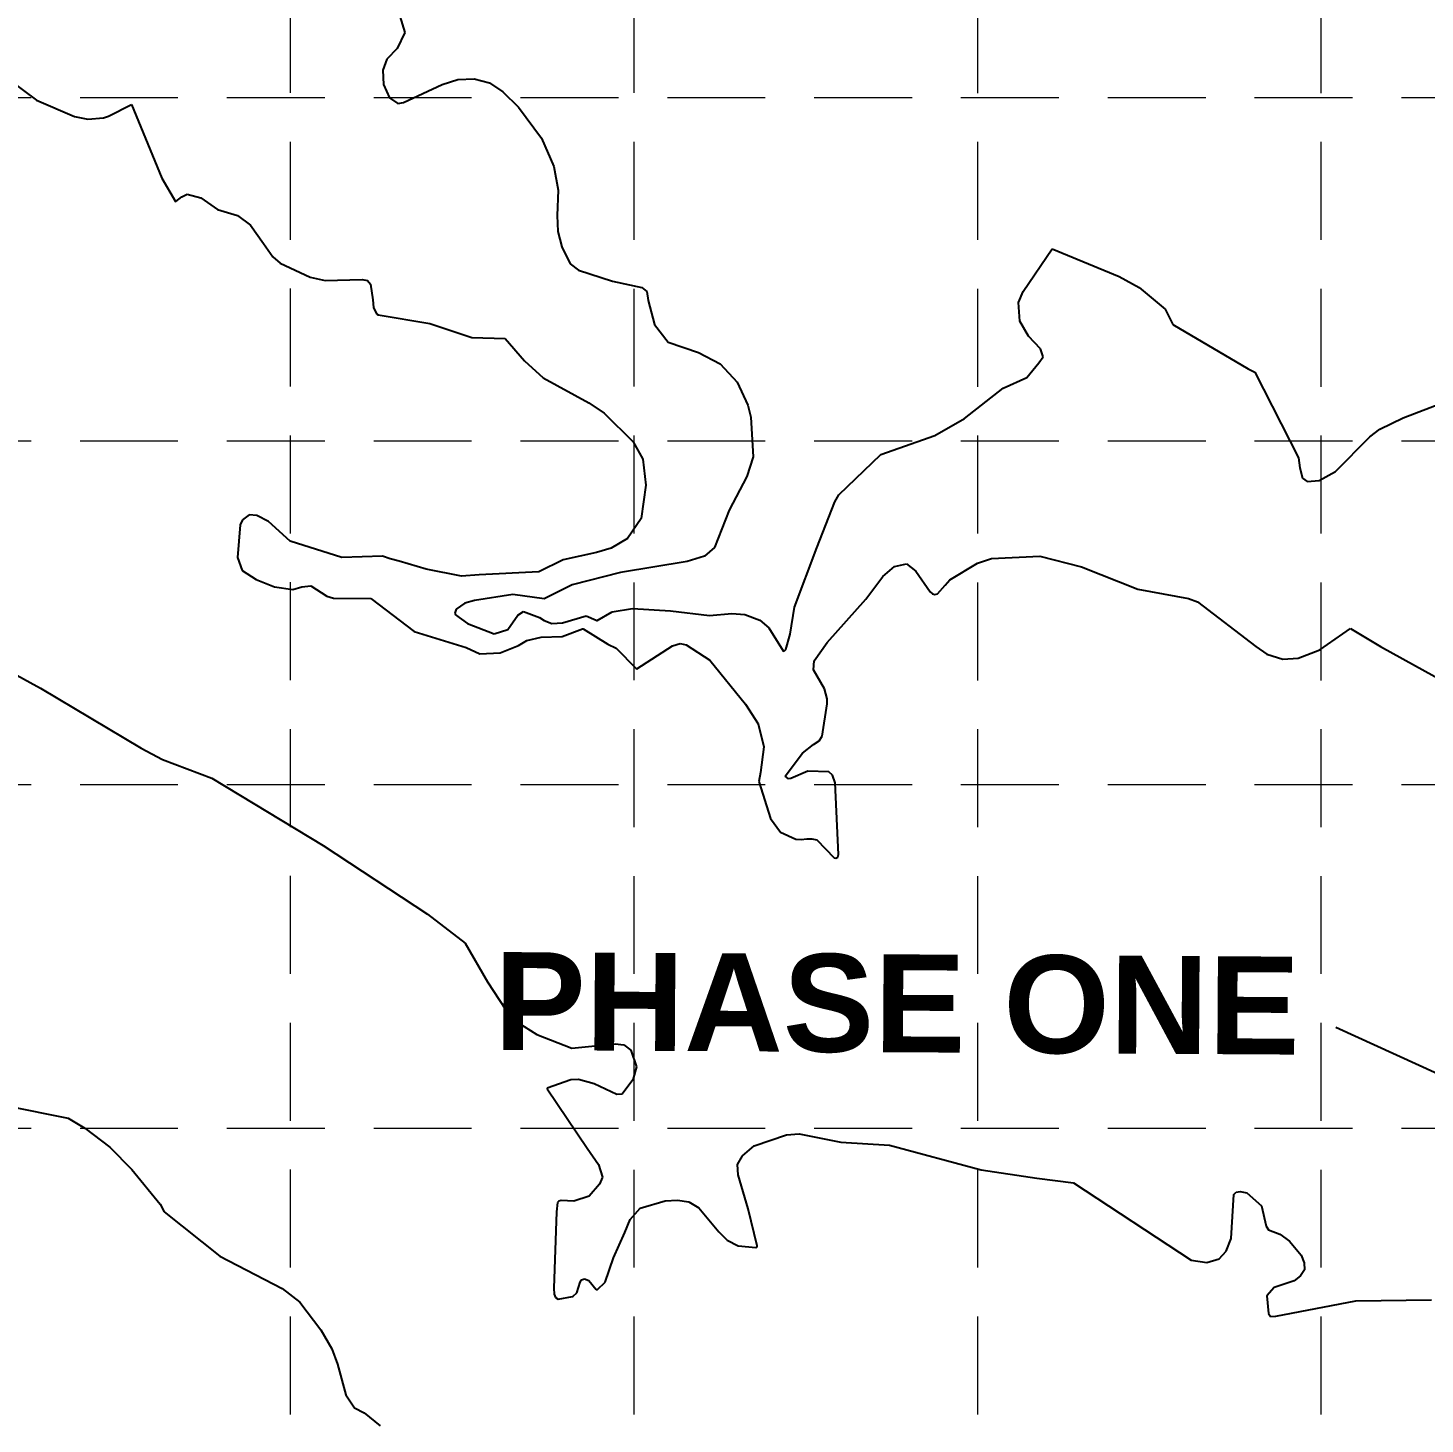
# Model space of a CAD drawing. Header units: inches. Extents: x 2520351 to 2523325, y 7106287 to 7111535.
# Drawn here: x 2521475.1 to 2521689.2, y 7108824.1 to 7109038 of the extents above; entities that cross this region are included whole.
import ezdxf

# ---------------------------------------------------------------- set-up
doc = ezdxf.new("R2010")
doc.units = ezdxf.units.IN
doc.header["$MEASUREMENT"] = 0
for name, pattern in [('DASHED', [0.75, 0.5, -0.25]), ('HIDDEN', [0.375, 0.25, -0.125]), ('XSITE-SC$0$DASHED1', [0.5, 0.375, -0.125])]:
    doc.linetypes.add(name, pattern=pattern)
for name, color, linetype in [('1 SODDED LOT', 2, 'Continuous'), ('CONTOURS', 35, 'Continuous'), ('GRID', 254, 'DASHED'), ('LEGEND', 7, 'Continuous'), ('XPAV-sc1$0$p-foc', 11, 'Continuous'), ('XSITE-SC$0$PHASELINE', 6, 'XSITE-SC$0$DASHED1')]:
    doc.layers.add(name, color=color, linetype=linetype)
doc.styles.get("Standard").update_dxf_attribs({"font": 'ARIALBD.TTF'})

msp = doc.modelspace()

# ---------------------------------------------------------------- hatches: boundary and pattern name
at = {"layer": '1 SODDED LOT'}
h = msp.add_hatch(dxfattribs=at)
h.set_pattern_fill('ANSI31', color=256, scale=60, style=0)
edge = h.paths.add_edge_path()
edge.add_line((2521746.39, 7107646.36), (2521744.86, 7107758.31))
edge.add_line((2521744.86, 7107758.31), (2521747.04, 7107758.37))
edge.add_line((2521747.04, 7107758.37), (2521750.99, 7107762.44))
edge.add_line((2521750.99, 7107762.44), (2521785.43, 7107762.91))
edge.add_arc((2521785.67, 7107745.01), 17.9, 0.1621, 90.7879, ccw=False)
edge.add_line((2521803.57, 7107745.06), (2521804.89, 7107727.46))
edge.add_line((2521804.89, 7107727.46), (2521805.02, 7107717.88))
edge.add_line((2521805.02, 7107717.88), (2521805.23, 7107706.44))
edge.add_line((2521805.23, 7107706.44), (2521804.25, 7107705.42))
edge.add_line((2521804.25, 7107705.42), (2521804.6, 7107688.82))
edge.add_arc((2521758.68, 7107687.86), 45.94, -68.3455, 1.1975, ccw=False)
edge.add_line((2521775.63, 7107645.16), (2521772.36, 7107644.15))
edge.add_line((2521772.36, 7107644.15), (2521769.8, 7107643.54))
edge.add_line((2521769.8, 7107643.54), (2521767.1, 7107643.06))
edge.add_line((2521767.1, 7107643.06), (2521762.92, 7107642.61))
edge.add_line((2521762.92, 7107642.61), (2521746.45, 7107642.34))
edge.add_line((2521746.45, 7107642.34), (2521746.39, 7107646.36))
h.paths.add_polyline_path([(2521496.41, 7107642.91), (2521494.87, 7107754.48), (2521494.86, 7107754.89), (2521544.44, 7107755.57), (2521546.49, 7107638.6), (2521496.44, 7107637.89)])
edge = h.paths.add_edge_path()
edge.add_line((2521560.4, 7107910.52), (2521558.07, 7108023.7))
edge.add_line((2521558.07, 7108023.7), (2521651.66, 7108025.62))
edge.add_line((2521651.66, 7108025.62), (2521653.09, 7108025.65))
edge.add_line((2521653.09, 7108025.65), (2521655.12, 7108025.67))
edge.add_arc((2521654.18, 7108007.32), 18.37, 20.5729, 87.0589, ccw=False)
edge.add_line((2521671.38, 7108013.78), (2521671.96, 7108011.77))
edge.add_line((2521671.96, 7108011.77), (2521672.24, 7108010.33))
edge.add_line((2521672.24, 7108010.33), (2521672.66, 7108004.67))
edge.add_line((2521672.66, 7108004.67), (2521673.88, 7107987.84))
edge.add_line((2521673.88, 7107987.84), (2521674.16, 7107971.91))
edge.add_line((2521674.16, 7107971.91), (2521673.19, 7107970.83))
edge.add_line((2521673.19, 7107970.83), (2521673.5, 7107955.69))
edge.add_arc((2521631.78, 7107952.34), 41.85, -86.2826, 4.5999, ccw=False)
edge.add_line((2521634.49, 7107910.57), (2521614.91, 7107910.13))
edge.add_line((2521614.91, 7107910.13), (2521613.93, 7107909.11))
edge.add_line((2521613.93, 7107909.11), (2521560.45, 7107908.05))
edge.add_line((2521560.45, 7107908.05), (2521560.4, 7107910.52))
edge = h.paths.add_edge_path()
edge.add_line((2521047.4, 7108212.41), (2521153.71, 7108190.41))
edge.add_line((2521153.71, 7108190.41), (2521165.45, 7108187.98))
edge.add_line((2521165.45, 7108187.98), (2521145.19, 7108096.36))
edge.add_line((2521145.19, 7108096.36), (2521144.82, 7108095.18))
edge.add_arc((2521127.58, 7108100.49), 18.04, 257.7556, 342.8824, ccw=False)
edge.add_line((2521123.75, 7108082.86), (2521105.24, 7108086.22))
edge.add_line((2521105.24, 7108086.22), (2521097.17, 7108087.7))
edge.add_line((2521097.17, 7108087.7), (2521093.78, 7108088.45))
edge.add_line((2521093.78, 7108088.45), (2521093.02, 7108089.64))
edge.add_line((2521093.02, 7108089.64), (2521042.14, 7108100.83))
edge.add_line((2521042.14, 7108100.83), (2521023.14, 7108104.63))
edge.add_line((2521023.14, 7108104.63), (2521047.4, 7108212.41))
edge = h.paths.add_edge_path()
edge.add_line((2521019.41, 7108035.32), (2521021.41, 7108042.83))
edge.add_arc((2521076.42, 7108028.18), 56.93, 107.2084, 165.0796, ccw=False)
edge.add_line((2521059.58, 7108082.56), (2521062.02, 7108082.75))
edge.add_line((2521062.02, 7108082.75), (2521063.44, 7108082.78))
edge.add_arc((2521064.2, 7108044.41), 38.38, 78.5499, 91.1383, ccw=False)
edge.add_line((2521071.82, 7108082.03), (2521087.22, 7108078.63))
edge.add_line((2521087.22, 7108078.63), (2521090.43, 7108077.93))
edge.add_line((2521090.43, 7108077.93), (2521091.62, 7108078.69))
edge.add_line((2521091.62, 7108078.69), (2521095.11, 7108077.9))
edge.add_line((2521095.11, 7108077.9), (2521098.91, 7108076.73))
edge.add_line((2521098.91, 7108076.73), (2521104.9, 7108074.86))
edge.add_line((2521104.9, 7108074.86), (2521106.43, 7108074.38))
edge.add_line((2521106.43, 7108074.38), (2521107.21, 7108074.19))
edge.add_arc((2521102.83, 7108057.05), 17.69, -2.7582, 75.6705, ccw=False)
edge.add_arc((2521095.73, 7108057.39), 24.8, 350.2174, 357.2418, ccw=False)
edge.add_arc((2521158.46, 7108041.57), 40.02, 163.1293, 313.4846)
edge.add_line((2521185.99, 7108012.53), (2521186.72, 7108013.24))
edge.add_line((2521186.72, 7108013.24), (2521188.44, 7108014.97))
edge.add_line((2521188.44, 7108014.97), (2521189.32, 7108015.76))
edge.add_line((2521189.32, 7108015.76), (2521190.38, 7108016.6))
edge.add_arc((2521201.33, 7108002.77), 17.64, 93.2276, 128.3689, ccw=False)
edge.add_line((2521200.34, 7108020.38), (2521227, 7108020.95))
edge.add_line((2521227, 7108020.95), (2521230.56, 7107901.29))
edge.add_line((2521230.56, 7107901.29), (2521209.57, 7107900.92))
edge.add_line((2521209.57, 7107900.92), (2521208.43, 7107900.96))
edge.add_arc((2521221.45, 7108343.75), 442.98, 261.0973, 268.3161, ccw=False)
edge.add_line((2521152.89, 7107906.1), (2521147.31, 7107907.18))
edge.add_line((2521147.31, 7107907.18), (2521141.42, 7107908.4))
edge.add_line((2521141.42, 7107908.4), (2521135.5, 7107909.75))
edge.add_line((2521135.5, 7107909.75), (2521130.22, 7107911.08))
edge.add_line((2521130.22, 7107911.08), (2521114.24, 7107915.61))
edge.add_line((2521114.24, 7107915.61), (2521091.68, 7107923.2))
edge.add_line((2521091.68, 7107923.2), (2521064.35, 7107932.48))
edge.add_line((2521064.35, 7107932.48), (2521052.41, 7107936.54))
edge.add_line((2521052.41, 7107936.54), (2521051.79, 7107937.81))
edge.add_line((2521051.79, 7107937.81), (2521044.55, 7107940.27))
edge.add_arc((2521050.15, 7107983.52), 43.61, 187.3885, 262.6305, ccw=False)
edge.add_line((2521006.9, 7107977.91), (2521006.81, 7107978.71))
edge.add_line((2521006.81, 7107978.71), (2521006.68, 7107980.35))
edge.add_line((2521006.68, 7107980.35), (2521006.61, 7107982.52))
edge.add_arc((2521037.37, 7107983.5), 30.78, 169.0142, 181.8294, ccw=False)
edge.add_line((2521007.16, 7107989.36), (2521012.97, 7108011.46))
edge.add_line((2521012.97, 7108011.46), (2521012.26, 7108012.66))
edge.add_line((2521012.26, 7108012.66), (2521018.19, 7108034.61))
edge.add_line((2521018.19, 7108034.61), (2521019.41, 7108035.32))
h.paths.add_polyline_path([(2521283.39, 7108006.11), (2521285.51, 7107902.42), (2521505.51, 7107906.91), (2521503.11, 7108022.57), (2521283.29, 7108018.11)])
edge = h.paths.add_edge_path()
edge.add_line((2521558.72, 7108049.83), (2521558.74, 7108061.74))
edge.add_line((2521558.74, 7108061.74), (2521556.73, 7108159.77))
edge.add_line((2521556.73, 7108159.77), (2521608.8, 7108160.83))
edge.add_line((2521608.8, 7108160.83), (2521609.82, 7108159.85))
edge.add_line((2521609.82, 7108159.85), (2521624.96, 7108160.17))
edge.add_arc((2521625.88, 7108115.42), 44.75, 8.834, 91.1827, ccw=False)
edge.add_line((2521670.1, 7108122.3), (2521670.53, 7108101.58))
edge.add_line((2521670.53, 7108101.58), (2521671.54, 7108100.6))
edge.add_line((2521671.54, 7108100.6), (2521671.87, 7108084.53))
edge.add_line((2521671.87, 7108084.53), (2521671.15, 7108070.03))
edge.add_line((2521671.15, 7108070.03), (2521671.15, 7108068.8))
edge.add_arc((2521654.11, 7108068.8), 17.04, -87.2047, 0, ccw=False)
edge.add_line((2521654.94, 7108051.78), (2521653.54, 7108051.67))
edge.add_line((2521653.54, 7108051.67), (2521558.72, 7108049.83))
edge = h.paths.add_edge_path()
edge.add_line((2521506.88, 7108158.75), (2521219.57, 7108152.9))
edge.add_line((2521219.57, 7108152.9), (2521201.84, 7108151.72))
edge.add_line((2521201.84, 7108151.72), (2521198.48, 7108151.46))
edge.add_arc((2521199.96, 7108132), 19.52, 94.3325, 163.5555)
edge.add_line((2521181.24, 7108137.52), (2521171.4, 7108094.46))
edge.add_line((2521171.4, 7108094.46), (2521161.77, 7108088.5))
edge.add_line((2521161.77, 7108088.5), (2521156.09, 7108064.96))
edge.add_arc((2521177.51, 7108059.79), 22.04, 166.4191, 262.6913)
edge.add_line((2521174.7, 7108037.93), (2521175.55, 7108037.91))
edge.add_line((2521175.55, 7108037.91), (2521179.48, 7108042))
edge.add_line((2521179.48, 7108042), (2521402.46, 7108046.53))
edge.add_line((2521402.46, 7108046.53), (2521495.69, 7108048.45))
edge.add_line((2521495.69, 7108048.45), (2521499.77, 7108044.52))
edge.add_line((2521499.77, 7108044.52), (2521508.7, 7108044.69))
edge.add_line((2521508.7, 7108044.69), (2521508.63, 7108061.23))
edge.add_line((2521508.63, 7108061.23), (2521506.88, 7108158.75))
edge = h.paths.add_edge_path()
edge.add_line((2521610.94, 7108171.88), (2521608.46, 7108290.01))
edge.add_line((2521608.46, 7108290.01), (2521533.5, 7108288.35))
edge.add_line((2521533.5, 7108288.35), (2521484.86, 7108287.21))
edge.add_line((2521484.86, 7108287.21), (2521460.83, 7108286.21))
edge.add_line((2521460.83, 7108286.21), (2521429.9, 7108284.54))
edge.add_line((2521429.9, 7108284.54), (2521368.78, 7108281.06))
edge.add_line((2521368.78, 7108281.06), (2521349.23, 7108279.95))
edge.add_line((2521349.23, 7108279.95), (2521261.12, 7108274.98))
edge.add_line((2521261.12, 7108274.98), (2521221, 7108272.74))
edge.add_line((2521221, 7108272.74), (2521216.72, 7108276.52))
edge.add_line((2521216.72, 7108276.52), (2521216.67, 7108276.52))
edge.add_arc((2521217.41, 7108256.67), 19.86, 92.1221, 170.604)
edge.add_line((2521197.82, 7108259.91), (2521204.23, 7108250.57))
edge.add_line((2521204.23, 7108250.57), (2521191.32, 7108184.43))
edge.add_line((2521191.32, 7108184.43), (2521191.26, 7108184.1))
edge.add_arc((2521208.22, 7108180.91), 17.26, 169.3216, 273.4207)
edge.add_line((2521209.25, 7108163.67), (2521219.73, 7108162.93))
edge.add_line((2521219.73, 7108162.93), (2521312.77, 7108164.87))
edge.add_line((2521312.77, 7108164.87), (2521481.29, 7108168.3))
edge.add_line((2521481.29, 7108168.3), (2521608.6, 7108170.83))
edge.add_line((2521608.6, 7108170.83), (2521609.57, 7108171.85))
edge.add_line((2521609.57, 7108171.85), (2521610.94, 7108171.88))
edge = h.paths.add_edge_path()
edge.add_line((2521627.16, 7108316.19), (2521544.24, 7108314.51))
edge.add_line((2521544.24, 7108314.51), (2521502.41, 7108313.51))
edge.add_line((2521502.41, 7108313.51), (2521481.25, 7108313))
edge.add_line((2521481.25, 7108313), (2521407.23, 7108309.18))
edge.add_line((2521407.23, 7108309.18), (2521291.9, 7108302.79))
edge.add_line((2521291.9, 7108302.79), (2521288.46, 7108418.47))
edge.add_line((2521288.46, 7108418.47), (2521407.15, 7108420.82))
edge.add_line((2521407.15, 7108420.82), (2521497.39, 7108422.63))
edge.add_line((2521497.39, 7108422.63), (2521603.37, 7108424.87))
edge.add_line((2521603.37, 7108424.87), (2521604.44, 7108423.88))
edge.add_line((2521604.44, 7108423.88), (2521620.18, 7108424.17))
edge.add_arc((2521620.99, 7108379.83), 44.34, 11.6094, 91.0508, ccw=False)
edge.add_line((2521664.42, 7108388.76), (2521665.18, 7108365.61))
edge.add_line((2521665.18, 7108365.61), (2521666.17, 7108364.62))
edge.add_line((2521666.17, 7108364.62), (2521666.53, 7108349.61))
edge.add_line((2521666.53, 7108349.61), (2521665.82, 7108330.77))
edge.add_line((2521665.82, 7108330.77), (2521665.78, 7108329.18))
edge.add_arc((2521648.75, 7108329.68), 17.03, 269.7677, 358.3135, ccw=False)
edge.add_line((2521648.68, 7108312.65), (2521631.32, 7108312.27))
edge.add_line((2521631.32, 7108312.27), (2521627.16, 7108316.19))
edge = h.paths.add_edge_path()
edge.add_line((2521256.27, 7108555.67), (2521264.44, 7108547.85))
edge.add_line((2521264.44, 7108547.85), (2521422.22, 7108551.08))
edge.add_line((2521422.22, 7108551.08), (2521439.6, 7108551.4))
edge.add_line((2521439.6, 7108551.4), (2521460.09, 7108551.78))
edge.add_line((2521460.09, 7108551.78), (2521478.53, 7108551.99))
edge.add_line((2521478.53, 7108551.99), (2521498.9, 7108551.85))
edge.add_line((2521498.9, 7108551.85), (2521515.27, 7108551.59))
edge.add_line((2521515.27, 7108551.59), (2521535.22, 7108551.01))
edge.add_line((2521535.22, 7108551.01), (2521558.63, 7108550.02))
edge.add_line((2521558.63, 7108550.02), (2521563.46, 7108549.77))
edge.add_line((2521563.46, 7108549.77), (2521600.09, 7108547.42))
edge.add_line((2521600.09, 7108547.42), (2521612.24, 7108546.59))
edge.add_line((2521612.24, 7108546.59), (2521642.87, 7108544.49))
edge.add_line((2521642.87, 7108544.49), (2521644.67, 7108544.41))
edge.add_arc((2521643.68, 7108526.18), 18.26, -0.2001, 86.9036, ccw=False)
edge.add_line((2521661.94, 7108526.12), (2521663.48, 7108497.64))
edge.add_line((2521663.48, 7108497.64), (2521662.44, 7108496.61))
edge.add_line((2521662.44, 7108496.61), (2521662.84, 7108477.01))
edge.add_arc((2521621.17, 7108477.8), 41.67, 279.5049, 358.923, ccw=False)
edge.add_line((2521628.05, 7108436.7), (2521270.95, 7108428.02))
edge.add_line((2521270.95, 7108428.02), (2521264.41, 7108428))
edge.add_line((2521264.41, 7108428), (2521251.99, 7108428.74))
edge.add_line((2521251.99, 7108428.74), (2521250.56, 7108428.86))
edge.add_line((2521250.56, 7108428.86), (2521248.88, 7108429.14))
edge.add_arc((2521252.57, 7108446.62), 17.86, 178.6911, 258.0797, ccw=False)
edge.add_line((2521234.71, 7108447.03), (2521243.77, 7108528.42))
edge.add_line((2521243.77, 7108528.42), (2521236.52, 7108537.37))
edge.add_line((2521236.52, 7108537.37), (2521236.59, 7108537.82))
edge.add_arc((2521256.58, 7108535.54), 20.12, 94.1833, 173.5096, ccw=False)
edge.add_line((2521255.11, 7108555.6), (2521256.27, 7108555.67))
edge = h.paths.add_edge_path()
edge.add_line((2521107.58, 7108664.77), (2521108.64, 7108682.72))
edge.add_line((2521108.64, 7108682.72), (2521266.52, 7108685.94))
edge.add_line((2521266.52, 7108685.94), (2521268.4, 7108592.03))
edge.add_line((2521268.4, 7108592.03), (2521265.61, 7108582.1))
edge.add_line((2521265.61, 7108582.1), (2521265.6, 7108582.05))
edge.add_line((2521265.6, 7108582.05), (2521265.56, 7108582.07))
edge.add_arc((2521245.59, 7108545.89), 41.32, 61.0945, 134.8409)
edge.add_line((2521216.45, 7108575.19), (2521207.18, 7108580.34))
edge.add_line((2521207.18, 7108580.34), (2521107.58, 7108664.77))
h.paths.add_polyline_path([(2521338.51, 7108687.38), (2521340.74, 7108575.45), (2521409.85, 7108576.76), (2521462.55, 7108577.85), (2521498.11, 7108577.93), (2521524.42, 7108577.42), (2521561.99, 7108575.86), (2521619.96, 7108572.16), (2521620.68, 7108584.2), (2521618.44, 7108693.07)])
edge = h.paths.add_edge_path()
edge.add_line((2521675.61, 7108638.41), (2521787.53, 7108640.54))
edge.add_line((2521787.53, 7108640.54), (2521788.82, 7108582.44))
edge.add_arc((2521769.3, 7108582), 19.53, -91.2766, 1.2682, ccw=False)
edge.add_line((2521768.86, 7108562.48), (2521676.84, 7108568.35))
edge.add_line((2521676.84, 7108568.35), (2521675.61, 7108638.41))
h.paths.add_polyline_path([(2522089.45, 7108697.69), (2522087.41, 7108797.67), (2522087.4, 7108809.66), (2522141.64, 7108810.78), (2522144.56, 7108694.83), (2522090.79, 7108693.71), (2522089.8, 7108692.7), (2522089.51, 7108692.7)])
h.paths.add_polyline_path([(2522252.39, 7108801.05), (2522254.38, 7108696.13), (2522309.56, 7108697.17), (2522307.11, 7108814.19), (2522252.07, 7108813.05)])
edge = h.paths.add_edge_path()
edge.add_line((2522425.42, 7107990.85), (2522320.45, 7107988.7))
edge.add_line((2522320.45, 7107988.7), (2522321.28, 7107951.54))
edge.add_line((2522321.28, 7107951.54), (2522322.52, 7107935.37))
edge.add_arc((2522340.74, 7107935.67), 18.22, 180.9526, 266.0005)
edge.add_line((2522339.47, 7107917.49), (2522396.48, 7107918.22))
edge.add_line((2522396.48, 7107918.22), (2522404.4, 7107910.48))
edge.add_line((2522404.4, 7107910.48), (2522427.53, 7107910.71))
edge.add_arc((2522426.8, 7107930.52), 19.82, 272.1239, 358.3676)
edge.add_line((2522446.62, 7107929.95), (2522445.36, 7107990.97))
edge.add_line((2522445.36, 7107990.97), (2522425.42, 7107990.85))
h.paths.add_polyline_path([(2522420.67, 7108224.34), (2522421.87, 7108165.95), (2522317.91, 7108163.85), (2522317.73, 7108171.63), (2522316.69, 7108172.59), (2522315.73, 7108222.04)])
h.paths.add_polyline_path([(2522580.28, 7108243.42), (2522458.38, 7108240.38), (2522464.65, 7107967.07), (2522585.56, 7107967.98)])
edge = h.paths.add_edge_path()
edge.add_line((2522579.22, 7108296.92), (2522576.73, 7108417.39))
edge.add_line((2522576.73, 7108417.39), (2522469.65, 7108328.39))
edge.add_line((2522469.65, 7108328.39), (2522462.53, 7108321.45))
edge.add_line((2522462.53, 7108321.45), (2522462.71, 7108321.2))
edge.add_arc((2522430.81, 7108296.5), 40.35, 0.4877, 37.7474, ccw=False)
edge.add_line((2522471.16, 7108296.85), (2522579.22, 7108296.92))
h.paths.add_polyline_path([(2522576.35, 7108437.57), (2522445, 7108434.96), (2522443.72, 7108526.29), (2522442.61, 7108536.5), (2522453.2, 7108543.61), (2522459.72, 7108551.85), (2522464.2, 7108561.88), (2522465.59, 7108573.17), (2522464.18, 7108583.42), (2522459.8, 7108593.28), (2522456.3, 7108597.55), (2522461.81, 7108601.72), (2522466.36, 7108600.86), (2522572.93, 7108603.07)])
h.paths.add_polyline_path([(2522569.61, 7108768), (2522570.72, 7108713.03), (2522460.71, 7108710.69), (2522444.76, 7108711.11), (2522444.01, 7108746), (2522444.87, 7108752.5), (2522447.49, 7108758.01), (2522451.68, 7108762.45), (2522456.29, 7108765.05), (2522464.83, 7108769.19), (2522481.93, 7108766.16)])
h.paths.add_polyline_path([(2522560.76, 7109202.2), (2522446.33, 7109199.81), (2522434.27, 7109198.05), (2522437.5, 7109182.67), (2522439.66, 7109156.51), (2522441.43, 7109069.76), (2522437.53, 7109065.63), (2522437.82, 7109051.02), (2522439.59, 7109049.34), (2522563.76, 7109052.27)])

# ---------------------------------------------------------------- linework, layer by layer
at = {"layer": 'CONTOURS'}
for p, q in [((2521532.07, 7109039.85, 725), (2521532.83, 7109037.3, 725)), ((2521532.83, 7109037.3, 725), (2521531.66, 7109034.89, 725)), ((2521531.66, 7109034.89, 725), (2521530.06, 7109033.22, 725)), ((2521530.06, 7109033.22, 725), (2521529.45, 7109031.57, 725)), ((2521470.1, 7109031.58, 726), (2521476.39, 7109026.96, 726)), ((2521529.45, 7109031.57, 725), (2521529.54, 7109029.34, 725)), ((2521540.94, 7109030.1, 725), (2521543.44, 7109030.21, 725)), ((2521543.44, 7109030.21, 725), (2521545.81, 7109029.6, 725)), ((2521529.54, 7109029.34, 725), (2521530.5, 7109027.33, 725)), ((2521532.63, 7109026.62, 725), (2521538.56, 7109029.35, 725)), ((2521538.56, 7109029.35, 725), (2521540.94, 7109030.1, 725)), ((2521545.81, 7109029.6, 725), (2521547.85, 7109028.24, 725)), ((2521547.85, 7109028.24, 725), (2521550.26, 7109025.89, 725)), ((2521476.39, 7109026.96, 726), (2521482.22, 7109024.43, 726)), ((2521487.41, 7109024.51, 726), (2521490.94, 7109026.29, 726)), ((2521490.94, 7109026.29, 726), (2521495.58, 7109015.01, 726)), ((2521530.5, 7109027.33, 725), (2521531.73, 7109026.42, 725)), ((2521531.73, 7109026.42, 725), (2521532.63, 7109026.62, 725)), ((2521482.22, 7109024.43, 726), (2521484.25, 7109024.02, 726)), ((2521484.25, 7109024.02, 726), (2521486.64, 7109024.22, 726)), ((2521486.64, 7109024.22, 726), (2521487.41, 7109024.51, 726)), ((2521550.26, 7109025.89, 725), (2521553.76, 7109021.14, 725)), ((2521553.76, 7109021.14, 725), (2521555.64, 7109016.81, 725)), ((2521555.64, 7109016.81, 725), (2521556.31, 7109013.16, 725)), ((2521495.58, 7109015.01, 726), (2521497.69, 7109011.44, 726)), ((2521556.31, 7109013.16, 725), (2521556.18, 7109009.26, 725)), ((2521497.69, 7109011.44, 726), (2521497.71, 7109011.43, 726)), ((2521497.71, 7109011.43, 726), (2521497.73, 7109011.43, 726)), ((2521497.73, 7109011.43, 726), (2521498.65, 7109012.15, 726)), ((2521498.65, 7109012.15, 726), (2521499.48, 7109012.53, 726)), ((2521499.48, 7109012.53, 726), (2521501.56, 7109011.98, 726)), ((2521501.56, 7109011.98, 726), (2521504.14, 7109010.19, 726)), ((2521504.14, 7109010.19, 726), (2521507.18, 7109009.27, 726)), ((2521507.18, 7109009.27, 726), (2521509.19, 7109007.8, 726)), ((2521556.18, 7109009.26, 725), (2521556.27, 7109006.83, 725)), ((2521509.19, 7109007.8, 726), (2521511.17, 7109004.99, 726)), ((2521556.27, 7109006.83, 725), (2521556.87, 7109004.48, 725)), ((2521511.17, 7109004.99, 726), (2521512.59, 7109002.93, 726)), ((2521512.59, 7109002.93, 726), (2521513.72, 7109001.97, 726)), ((2521556.87, 7109004.48, 725), (2521558.18, 7109001.85, 725)), ((2521627.59, 7108997.63, 725), (2521632, 7109004.15, 725)), ((2521632, 7109004.15, 725), (2521632.02, 7109004.15, 725)), ((2521632.02, 7109004.15, 725), (2521642.29, 7108999.91, 725)), ((2521513.72, 7109001.97, 726), (2521518.31, 7108999.84, 726)), ((2521558.18, 7109001.85, 725), (2521559.46, 7109000.92, 725)), ((2521559.46, 7109000.92, 725), (2521564.67, 7108999.21, 725)), ((2521518.31, 7108999.84, 726), (2521520.63, 7108999.34, 726)), ((2521520.63, 7108999.34, 726), (2521526.27, 7108999.49, 726)), ((2521526.27, 7108999.49, 726), (2521527.12, 7108999.32, 726)), ((2521527.12, 7108999.32, 726), (2521527.58, 7108998.76, 726)), ((2521527.58, 7108998.76, 726), (2521527.9, 7108996.36, 726)), ((2521564.67, 7108999.21, 725), (2521569.14, 7108998.24, 725)), ((2521569.14, 7108998.24, 725), (2521569.91, 7108997.65, 725)), ((2521642.29, 7108999.91, 725), (2521645.36, 7108998.27, 725)), ((2521645.36, 7108998.27, 725), (2521649.34, 7108994.94, 725)), ((2521527.9, 7108996.36, 726), (2521528.04, 7108995.19, 726)), ((2521569.91, 7108997.65, 725), (2521570.11, 7108996.23, 725)), ((2521570.11, 7108996.23, 725), (2521571.07, 7108992.58, 725)), ((2521626.87, 7108995.93, 725), (2521627.59, 7108997.63, 725)), ((2521528.04, 7108995.19, 726), (2521528.47, 7108994.23, 726)), ((2521528.47, 7108994.23, 726), (2521528.76, 7108994.06, 726)), ((2521528.76, 7108994.06, 726), (2521536.66, 7108992.75, 726)), ((2521627.09, 7108993.09, 725), (2521626.87, 7108995.93, 725)), ((2521649.34, 7108994.94, 725), (2521650.1, 7108993.37, 725)), ((2521536.66, 7108992.75, 726), (2521543.11, 7108990.58, 726)), ((2521571.07, 7108992.58, 725), (2521573.18, 7108989.88, 725)), ((2521628.37, 7108990.8, 725), (2521627.09, 7108993.09, 725)), ((2521650.1, 7108993.37, 725), (2521650.5, 7108992.59, 725)), ((2521650.5, 7108992.59, 725), (2521662.04, 7108985.79, 725)), ((2521543.11, 7108990.58, 726), (2521548.21, 7108990.42, 726)), ((2521548.21, 7108990.42, 726), (2521551.15, 7108987.01, 726)), ((2521573.18, 7108989.88, 725), (2521577.84, 7108988.27, 725)), ((2521630.24, 7108988.85, 725), (2521628.37, 7108990.8, 725)), ((2521577.84, 7108988.27, 725), (2521581.13, 7108986.55, 725)), ((2521629.97, 7108986.69, 725), (2521630.62, 7108987.64, 725)), ((2521630.62, 7108987.64, 725), (2521630.24, 7108988.85, 725)), ((2521551.15, 7108987.01, 726), (2521554.02, 7108984.38, 726)), ((2521581.13, 7108986.55, 725), (2521583.73, 7108983.74, 725)), ((2521628.15, 7108984.47, 725), (2521629.97, 7108986.69, 725)), ((2521662.04, 7108985.79, 725), (2521663.08, 7108985.28, 725)), ((2521663.08, 7108985.28, 725), (2521669.78, 7108972.15, 725)), ((2521554.02, 7108984.38, 726), (2521561.02, 7108980.58, 726)), ((2521583.73, 7108983.74, 725), (2521585.41, 7108980.24, 725)), ((2521624.51, 7108982.83, 725), (2521628.15, 7108984.47, 725)), ((2521618.61, 7108978.18, 725), (2521624.51, 7108982.83, 725)), ((2521685.8, 7108978.3, 725), (2521696.63, 7108982.4, 725)), ((2521561.02, 7108980.58, 726), (2521563.35, 7108979.01, 726)), ((2521563.35, 7108979.01, 726), (2521567.83, 7108974.58, 726)), ((2521585.41, 7108980.24, 725), (2521585.86, 7108978.37, 725)), ((2521585.86, 7108978.37, 725), (2521586.2, 7108972.3, 725)), ((2521614.03, 7108975.59, 725), (2521618.61, 7108978.18, 725)), ((2521682.25, 7108976.55, 725), (2521685.8, 7108978.3, 725)), ((2521567.83, 7108974.58, 726), (2521569.27, 7108971.95, 726)), ((2521605.75, 7108972.68, 725), (2521614.03, 7108975.59, 725)), ((2521675.46, 7108970.03, 725), (2521680.69, 7108975.34, 725)), ((2521680.69, 7108975.34, 725), (2521682.25, 7108976.55, 725)), ((2521599.31, 7108966.48, 725), (2521605.75, 7108972.68, 725)), ((2521569.27, 7108971.95, 726), (2521569.77, 7108967.95, 726)), ((2521586.2, 7108972.3, 725), (2521585.21, 7108969.27, 725)), ((2521669.78, 7108972.15, 725), (2521669.97, 7108970.6, 725)), ((2521669.97, 7108970.6, 725), (2521670.4, 7108969.03, 725)), ((2521585.21, 7108969.27, 725), (2521582.53, 7108964.13, 725)), ((2521670.4, 7108969.03, 725), (2521671.09, 7108968.54, 725)), ((2521671.09, 7108968.54, 725), (2521672.96, 7108968.69, 725)), ((2521672.96, 7108968.69, 725), (2521675.46, 7108970.03, 725)), ((2521569.77, 7108967.95, 726), (2521569.06, 7108962.85, 726)), ((2521598.7, 7108965.4, 725), (2521599.31, 7108966.48, 725)), ((2521582.53, 7108964.13, 725), (2521580.28, 7108958.39, 725)), ((2521595.94, 7108958.33, 725), (2521598.7, 7108965.4, 725)), ((2521507.59, 7108961.9, 726), (2521507.2, 7108956.89, 726)), ((2521507.97, 7108962.67, 726), (2521507.59, 7108961.9, 726)), ((2521508.98, 7108963.42, 726), (2521507.97, 7108962.67, 726)), ((2521510.16, 7108963.33, 726), (2521508.98, 7108963.42, 726)), ((2521511.95, 7108962.37, 726), (2521510.16, 7108963.33, 726)), ((2521515.25, 7108959.36, 726), (2521511.95, 7108962.37, 726)), ((2521569.06, 7108962.85, 726), (2521566.96, 7108959.76, 726)), ((2521566.96, 7108959.76, 726), (2521564.44, 7108958.29, 726)), ((2521523.18, 7108956.87, 726), (2521515.25, 7108959.36, 726)), ((2521562.17, 7108957.65, 726), (2521557.11, 7108956.5, 726)), ((2521564.44, 7108958.29, 726), (2521562.17, 7108957.65, 726)), ((2521580.28, 7108958.39, 725), (2521578.77, 7108957.06, 725)), ((2521592.56, 7108949.28, 725), (2521595.94, 7108958.33, 725)), ((2521507.2, 7108956.89, 726), (2521507.89, 7108954.9, 726)), ((2521529.42, 7108957.08, 726), (2521523.18, 7108956.87, 726)), ((2521530.57, 7108956.67, 726), (2521529.42, 7108957.08, 726)), ((2521531.94, 7108956.3, 726), (2521530.57, 7108956.67, 726)), ((2521536.08, 7108955.09, 726), (2521531.94, 7108956.3, 726)), ((2521557.11, 7108956.5, 726), (2521553.36, 7108954.66, 726)), ((2521576.08, 7108956.25, 725), (2521565.89, 7108954.59, 725)), ((2521578.77, 7108957.06, 725), (2521576.08, 7108956.25, 725)), ((2521606.06, 7108953.95, 726), (2521607.84, 7108955.5, 726)), ((2521607.84, 7108955.5, 726), (2521609.69, 7108955.89, 726)), ((2521609.69, 7108955.89, 726), (2521611.12, 7108954.79, 726)), ((2521616.34, 7108953.44, 726), (2521620.6, 7108955.99, 726)), ((2521620.6, 7108955.99, 726), (2521622.74, 7108956.71, 726)), ((2521622.74, 7108956.71, 726), (2521630.12, 7108957.09, 726)), ((2521630.12, 7108957.09, 726), (2521636.53, 7108955.43, 726)), ((2521636.53, 7108955.43, 726), (2521645.16, 7108952.01, 726)), ((2521507.89, 7108954.9, 726), (2521510.06, 7108953.51, 726)), ((2521510.06, 7108953.51, 726), (2521512.83, 7108952.37, 726)), ((2521541.53, 7108954.01, 726), (2521536.08, 7108955.09, 726)), ((2521544.2, 7108954.24, 726), (2521541.53, 7108954.01, 726)), ((2521553.36, 7108954.66, 726), (2521544.2, 7108954.24, 726)), ((2521565.89, 7108954.59, 725), (2521558.49, 7108952.69, 725)), ((2521603.48, 7108950.47, 726), (2521606.06, 7108953.95, 726)), ((2521611.12, 7108954.79, 726), (2521613.33, 7108951.62, 726)), ((2521615.63, 7108952.61, 726), (2521616.34, 7108953.44, 726)), ((2521512.83, 7108952.37, 726), (2521515.64, 7108951.96, 726)), ((2521515.64, 7108951.96, 726), (2521517.03, 7108952.36, 726)), ((2521517.03, 7108952.36, 726), (2521518.44, 7108952.54, 726)), ((2521518.44, 7108952.54, 726), (2521520.86, 7108950.96, 726)), ((2521549.39, 7108951.19, 725), (2521543.51, 7108950.27, 725)), ((2521554.18, 7108950.52, 725), (2521549.39, 7108951.19, 725)), ((2521558.49, 7108952.69, 725), (2521554.18, 7108950.52, 725)), ((2521613.33, 7108951.62, 726), (2521613.69, 7108951.32, 726)), ((2521613.69, 7108951.32, 726), (2521614.05, 7108951.18, 726)), ((2521614.05, 7108951.18, 726), (2521614.43, 7108951.28, 726)), ((2521614.43, 7108951.28, 726), (2521615.63, 7108952.61, 726)), ((2521645.16, 7108952.01, 726), (2521652.89, 7108950.57, 726)), ((2521520.86, 7108950.96, 726), (2521521.88, 7108950.62, 726)), ((2521521.88, 7108950.62, 726), (2521527.63, 7108950.57, 726)), ((2521527.63, 7108950.57, 726), (2521534.26, 7108945.54, 726)), ((2521540.67, 7108948.97, 725), (2521540.5, 7108948.35, 725)), ((2521542.04, 7108949.89, 725), (2521540.67, 7108948.97, 725)), ((2521543.51, 7108950.27, 725), (2521542.04, 7108949.89, 725)), ((2521564.61, 7108948.53, 725), (2521567.71, 7108949.07, 725)), ((2521567.71, 7108949.07, 725), (2521573.51, 7108948.72, 725)), ((2521591.85, 7108945.1, 725), (2521592.56, 7108949.28, 725)), ((2521597.52, 7108943.84, 726), (2521603.48, 7108950.47, 726)), ((2521652.89, 7108950.57, 726), (2521654.27, 7108950.07, 726)), ((2521654.27, 7108950.07, 726), (2521663.23, 7108943.23, 726)), ((2521540.5, 7108948.35, 725), (2521540.61, 7108948.07, 725)), ((2521540.61, 7108948.07, 725), (2521542.44, 7108946.75, 725)), ((2521542.44, 7108946.75, 725), (2521546.5, 7108945.18, 725)), ((2521548.62, 7108945.86, 725), (2521550.15, 7108948.03, 725)), ((2521550.15, 7108948.03, 725), (2521551, 7108948.59, 725)), ((2521551, 7108948.59, 725), (2521553.45, 7108947.66, 725)), ((2521553.45, 7108947.66, 725), (2521554.17, 7108947.23, 725)), ((2521554.17, 7108947.23, 725), (2521555.34, 7108946.75, 725)), ((2521555.34, 7108946.75, 725), (2521556.98, 7108946.86, 725)), ((2521556.98, 7108946.86, 725), (2521560.62, 7108947.93, 725)), ((2521560.62, 7108947.93, 725), (2521562.14, 7108947.26, 725)), ((2521562.14, 7108947.26, 725), (2521562.21, 7108947.23, 725)), ((2521562.21, 7108947.23, 725), (2521562.28, 7108947.21, 725)), ((2521562.28, 7108947.21, 725), (2521564.61, 7108948.53, 725)), ((2521573.51, 7108948.72, 725), (2521579.52, 7108947.97, 725)), ((2521579.52, 7108947.97, 725), (2521582.91, 7108948.28, 725)), ((2521582.91, 7108948.28, 725), (2521584.93, 7108948.16, 725)), ((2521584.93, 7108948.16, 725), (2521587.24, 7108947.27, 725)), ((2521587.24, 7108947.27, 725), (2521588.62, 7108946.1, 725)), ((2521461.66, 7108945.23, 727), (2521476.97, 7108936.86, 727)), ((2521534.26, 7108945.54, 726), (2521542.24, 7108943.08, 726)), ((2521546.5, 7108945.18, 725), (2521548.62, 7108945.86, 725)), ((2521551.54, 7108944.17, 726), (2521553.7, 7108944.69, 726)), ((2521553.7, 7108944.69, 726), (2521556.93, 7108944.77, 726)), ((2521556.93, 7108944.77, 726), (2521560.07, 7108945.95, 726)), ((2521560.07, 7108945.95, 726), (2521560.13, 7108945.92, 726)), ((2521560.13, 7108945.92, 726), (2521563.95, 7108943.57, 726)), ((2521588.62, 7108946.1, 725), (2521590.78, 7108942.57, 725)), ((2521591.22, 7108942.77, 725), (2521591.85, 7108945.1, 725)), ((2521673.02, 7108942.74, 726), (2521677.73, 7108945.98, 726)), ((2521677.73, 7108945.98, 726), (2521682.33, 7108943.24, 726)), ((2521542.24, 7108943.08, 726), (2521544.31, 7108942.11, 726)), ((2521547.44, 7108942.26, 726), (2521550.23, 7108943.38, 726)), ((2521550.23, 7108943.38, 726), (2521551.54, 7108944.17, 726)), ((2521563.95, 7108943.57, 726), (2521565.21, 7108942.96, 726)), ((2521565.21, 7108942.96, 726), (2521568.27, 7108939.86, 726)), ((2521568.39, 7108939.8, 726), (2521573.85, 7108943.36, 726)), ((2521573.85, 7108943.36, 726), (2521575.02, 7108943.68, 726)), ((2521575.02, 7108943.68, 726), (2521575.96, 7108943.49, 726)), ((2521575.96, 7108943.49, 726), (2521579.58, 7108941.13, 726)), ((2521590.78, 7108942.57, 725), (2521590.94, 7108942.54, 725)), ((2521590.94, 7108942.54, 725), (2521591.22, 7108942.77, 725)), ((2521595.57, 7108941.06, 726), (2521597.52, 7108943.84, 726)), ((2521663.23, 7108943.23, 726), (2521664.9, 7108942.05, 726)), ((2521669.71, 7108941.43, 726), (2521673.02, 7108942.74, 726)), ((2521682.33, 7108943.24, 726), (2521701.3, 7108932.72, 726)), ((2521544.31, 7108942.11, 726), (2521547.44, 7108942.26, 726)), ((2521579.58, 7108941.13, 726), (2521585.01, 7108934.42, 726)), ((2521595.43, 7108939.68, 726), (2521595.57, 7108941.06, 726)), ((2521664.9, 7108942.05, 726), (2521667.39, 7108941.3, 726)), ((2521667.39, 7108941.3, 726), (2521669.71, 7108941.43, 726)), ((2521568.27, 7108939.86, 726), (2521568.38, 7108939.8, 726)), ((2521568.38, 7108939.8, 726), (2521568.39, 7108939.8, 726)), ((2521597.14, 7108936.75, 726), (2521595.43, 7108939.68, 726)), ((2521476.97, 7108936.86, 727), (2521492.4, 7108927.65, 727)), ((2521597.53, 7108935.24, 726), (2521597.14, 7108936.75, 726)), ((2521585.01, 7108934.42, 726), (2521586.97, 7108931.4, 726)), ((2521596.77, 7108929.49, 726), (2521597.52, 7108934.44, 726)), ((2521597.52, 7108934.44, 726), (2521597.53, 7108935.24, 726)), ((2521586.97, 7108931.4, 726), (2521587.85, 7108927.88, 726)), ((2521492.4, 7108927.65, 727), (2521495.7, 7108925.92, 727)), ((2521587.85, 7108927.88, 726), (2521587.33, 7108923.91, 726)), ((2521593.78, 7108926.9, 726), (2521595.44, 7108928.21, 726)), ((2521595.44, 7108928.21, 726), (2521596.31, 7108928.8, 726)), ((2521596.31, 7108928.8, 726), (2521596.77, 7108929.49, 726)), ((2521495.7, 7108925.92, 727), (2521503.24, 7108923.04, 727)), ((2521591.13, 7108923.35, 726), (2521593.78, 7108926.9, 726)), ((2521587.33, 7108923.91, 726), (2521587.09, 7108922.56, 726)), ((2521591.62, 7108922.95, 726), (2521591.13, 7108923.35, 726)), ((2521594.58, 7108924.14, 726), (2521591.95, 7108923.02, 726)), ((2521597.8, 7108924.01, 726), (2521594.58, 7108924.14, 726)), ((2521598.38, 7108923.53, 726), (2521597.8, 7108924.01, 726)), ((2521598.76, 7108922.35, 726), (2521598.38, 7108923.53, 726)), ((2521503.24, 7108923.04, 727), (2521520.29, 7108912.75, 727)), ((2521587.09, 7108922.56, 726), (2521588.87, 7108916.87, 726)), ((2521591.95, 7108923.02, 726), (2521591.62, 7108922.95, 726)), ((2521599.3, 7108911.34, 726), (2521598.76, 7108922.35, 726)), ((2521588.87, 7108916.87, 726), (2521590.39, 7108914.8, 726)), ((2521590.39, 7108914.8, 726), (2521592.72, 7108913.71, 726)), ((2521520.29, 7108912.75, 727), (2521536.29, 7108902.21, 727)), ((2521592.72, 7108913.71, 726), (2521593.55, 7108913.67, 726)), ((2521593.55, 7108913.67, 726), (2521594.41, 7108913.76, 726)), ((2521594.41, 7108913.76, 726), (2521595.21, 7108913.77, 726)), ((2521595.21, 7108913.77, 726), (2521595.95, 7108913.63, 726)), ((2521595.95, 7108913.63, 726), (2521598.59, 7108910.84, 726)), ((2521598.59, 7108910.84, 726), (2521598.85, 7108910.8, 726)), ((2521598.85, 7108910.8, 726), (2521599.19, 7108910.97, 726)), ((2521599.19, 7108910.97, 726), (2521599.3, 7108911.34, 726)), ((2521536.29, 7108902.21, 727), (2521542.07, 7108897.75, 727)), ((2521542.07, 7108897.75, 727), (2521545.51, 7108891.84, 727)), ((2521545.51, 7108891.84, 727), (2521549.16, 7108886.25, 727)), ((2521549.16, 7108886.25, 727), (2521553.07, 7108883.77, 727)), ((2521553.07, 7108883.77, 727), (2521558.43, 7108881.69, 727)), ((2521558.43, 7108881.69, 727), (2521565.06, 7108882.37, 727)), ((2521565.06, 7108882.37, 727), (2521566.38, 7108882.2, 727)), ((2521566.38, 7108882.2, 727), (2521567.47, 7108881.37, 727)), ((2521567.47, 7108881.37, 727), (2521568.31, 7108878.82, 727)), ((2521568.31, 7108878.82, 727), (2521567.78, 7108876.83, 727)), ((2521558.24, 7108876.81, 727), (2521554.62, 7108875.57, 727)), ((2521559.46, 7108876.88, 727), (2521558.24, 7108876.81, 727)), ((2521561.85, 7108876.21, 727), (2521559.46, 7108876.88, 727)), ((2521565.3, 7108874.57, 727), (2521561.85, 7108876.21, 727)), ((2521567.78, 7108876.83, 727), (2521566.15, 7108874.64, 727)), ((2521554.62, 7108875.57, 727), (2521554.61, 7108875.47, 727)), ((2521554.61, 7108875.47, 727), (2521560.76, 7108866.38, 727)), ((2521566.15, 7108874.64, 727), (2521565.3, 7108874.57, 727)), ((2521471.82, 7108872.84, 728), (2521481.24, 7108870.98, 728)), ((2521481.24, 7108870.98, 728), (2521483.77, 7108869.45, 728)), ((2521483.77, 7108869.45, 728), (2521487.6, 7108866.54, 728)), ((2521586.37, 7108866.74, 727), (2521591.31, 7108868.42, 727)), ((2521591.31, 7108868.42, 727), (2521593.26, 7108868.58, 727)), ((2521593.26, 7108868.58, 727), (2521599.66, 7108867.28, 727)), ((2521487.6, 7108866.54, 728), (2521490.97, 7108863.07, 728)), ((2521560.76, 7108866.38, 727), (2521562.5, 7108863.87, 727)), ((2521584.55, 7108865.21, 727), (2521586.37, 7108866.74, 727)), ((2521599.66, 7108867.28, 727), (2521607.08, 7108866.83, 727)), ((2521607.08, 7108866.83, 727), (2521621.14, 7108863.03, 727)), ((2521562.5, 7108863.87, 727), (2521563.09, 7108861.94, 727)), ((2521583.82, 7108863.84, 727), (2521584.55, 7108865.21, 727)), ((2521583.88, 7108862.29, 727), (2521583.82, 7108863.84, 727)), ((2521490.97, 7108863.07, 728), (2521495.32, 7108857.8, 728)), ((2521563.09, 7108861.94, 727), (2521562.67, 7108860.86, 727)), ((2521585.46, 7108857.06, 727), (2521583.88, 7108862.29, 727)), ((2521621.14, 7108863.03, 727), (2521629.69, 7108861.76, 727)), ((2521629.69, 7108861.76, 727), (2521635.27, 7108861.03, 727)), ((2521561.09, 7108859.01, 727), (2521558.74, 7108858.25, 727)), ((2521562.67, 7108860.86, 727), (2521561.09, 7108859.01, 727)), ((2521635.27, 7108861.03, 727), (2521653.34, 7108849.21, 727)), ((2521659.47, 7108852.54, 727), (2521659.86, 7108859.24, 727)), ((2521659.86, 7108859.24, 727), (2521660.2, 7108859.62, 727)), ((2521660.2, 7108859.62, 727), (2521660.81, 7108859.73, 727)), ((2521660.81, 7108859.73, 727), (2521661.85, 7108859.53, 727)), ((2521661.85, 7108859.53, 727), (2521664.1, 7108857.53, 727)), ((2521495.32, 7108857.8, 728), (2521495.92, 7108856.61, 728)), ((2521556.21, 7108858.02, 727), (2521556.08, 7108856.61, 727)), ((2521556.4, 7108858.23, 727), (2521556.21, 7108858.02, 727)), ((2521556.8, 7108858.34, 727), (2521556.4, 7108858.23, 727)), ((2521558.74, 7108858.25, 727), (2521556.8, 7108858.34, 727)), ((2521567.36, 7108855.42, 727), (2521568.87, 7108857.18, 727)), ((2521568.87, 7108857.18, 727), (2521572.73, 7108858.3, 727)), ((2521572.73, 7108858.3, 727), (2521574.61, 7108858.41, 727)), ((2521574.61, 7108858.41, 727), (2521576.35, 7108858.13, 727)), ((2521576.35, 7108858.13, 727), (2521577.86, 7108857.23, 727)), ((2521577.86, 7108857.23, 727), (2521580.93, 7108853.56, 727)), ((2521586.82, 7108851.37, 727), (2521585.46, 7108857.06, 727)), ((2521664.1, 7108857.53, 727), (2521664.81, 7108854.43, 727)), ((2521495.92, 7108856.61, 728), (2521504.49, 7108849.8, 728)), ((2521556.08, 7108856.61, 727), (2521555.67, 7108844.91, 727)), ((2521566.54, 7108853.46, 727), (2521567.36, 7108855.42, 727)), ((2521564.81, 7108849.56, 727), (2521566.54, 7108853.46, 727)), ((2521580.93, 7108853.56, 727), (2521582.24, 7108852.24, 727)), ((2521658.67, 7108850.6, 727), (2521659.47, 7108852.54, 727)), ((2521664.81, 7108854.43, 727), (2521665.18, 7108853.86, 727)), ((2521665.18, 7108853.86, 727), (2521666.91, 7108853.19, 727)), ((2521666.91, 7108853.19, 727), (2521668.4, 7108852.09, 727)), ((2521582.24, 7108852.24, 727), (2521583.9, 7108851.39, 727)), ((2521583.9, 7108851.39, 727), (2521586.6, 7108851.13, 727)), ((2521586.6, 7108851.13, 727), (2521586.79, 7108851.26, 727)), ((2521586.79, 7108851.26, 727), (2521586.82, 7108851.37, 727)), ((2521657.62, 7108849.42, 727), (2521658.67, 7108850.6, 727)), ((2521668.4, 7108852.09, 727), (2521670.2, 7108849.96, 727)), ((2521504.49, 7108849.8, 728), (2521514.05, 7108844.87, 728)), ((2521563.53, 7108845.84, 727), (2521564.81, 7108849.56, 727)), ((2521653.34, 7108849.21, 727), (2521655.7, 7108848.82, 727)), ((2521655.7, 7108848.82, 727), (2521657.62, 7108849.42, 727)), ((2521670.2, 7108849.96, 727), (2521670.66, 7108848.77, 727)), ((2521670.66, 7108848.77, 727), (2521670.69, 7108847.7, 727)), ((2521559.68, 7108845.83, 727), (2521559.88, 7108846.21, 727)), ((2521559.88, 7108846.21, 727), (2521560.37, 7108846.34, 727)), ((2521560.37, 7108846.34, 727), (2521561.02, 7108846.1, 727)), ((2521561.02, 7108846.1, 727), (2521562.15, 7108844.7, 727)), ((2521670.09, 7108846.81, 727), (2521669.08, 7108846.04, 727)), ((2521670.69, 7108847.7, 727), (2521670.09, 7108846.81, 727)), ((2521514.05, 7108844.87, 728), (2521516.74, 7108842.77, 728)), ((2521555.67, 7108844.91, 727), (2521555.73, 7108844.01, 727)), ((2521555.73, 7108844.01, 727), (2521555.93, 7108843.49, 727)), ((2521558.64, 7108843.7, 727), (2521559.19, 7108844.18, 727)), ((2521559.19, 7108844.18, 727), (2521559.68, 7108845.83, 727)), ((2521562.15, 7108844.7, 727), (2521562.36, 7108844.7, 727)), ((2521562.36, 7108844.7, 727), (2521563.53, 7108845.84, 727)), ((2521666.06, 7108845.01, 727), (2521664.94, 7108843.71, 727)), ((2521669.08, 7108846.04, 727), (2521666.06, 7108845.01, 727)), ((2521516.74, 7108842.77, 728), (2521519.93, 7108838.53, 728)), ((2521555.93, 7108843.49, 727), (2521556.31, 7108843.24, 727)), ((2521556.31, 7108843.24, 727), (2521558.52, 7108843.65, 727)), ((2521558.52, 7108843.65, 727), (2521558.64, 7108843.7, 727)), ((2521664.94, 7108843.71, 727), (2521665.15, 7108841.02, 727)), ((2521666.28, 7108840.63, 727), (2521678.54, 7108842.98, 727)), ((2521678.54, 7108842.98, 727), (2521690.16, 7108843.1, 727)), ((2521665.15, 7108841.02, 727), (2521665.48, 7108840.58, 727)), ((2521665.48, 7108840.58, 727), (2521666.28, 7108840.63, 727)), ((2521519.93, 7108838.53, 728), (2521521.66, 7108835.61, 728)), ((2521521.66, 7108835.61, 728), (2521522.51, 7108833.24, 728)), ((2521522.51, 7108833.24, 728), (2521523.76, 7108828.54, 728)), ((2521523.76, 7108828.54, 728), (2521525.11, 7108826.59, 728)), ((2521525.11, 7108826.59, 728), (2521526.6, 7108825.83, 728)), ((2521526.6, 7108825.83, 728), (2521529.02, 7108823.81, 728))]:
    msp.add_line(p, q, dxfattribs=at)
at = {"layer": 'GRID', "color": 252, "linetype": 'HIDDEN', "lineweight": 0, "ltscale": 60}
for p, q in [((2521515.32, 7106553.07), (2521515.32, 7109606.44)), ((2521567.97, 7106553.06), (2521567.97, 7109606.44)), ((2521620.61, 7106553.05), (2521620.61, 7109606.44)), ((2521673.25, 7106553.05), (2521673.25, 7109606.44)), ((2520673.05, 7109027.37), (2522673.45, 7109027.37)), ((2520673.05, 7108974.73), (2522673.45, 7108974.73)), ((2520673.05, 7108922.09), (2522673.45, 7108922.09)), ((2520673.05, 7108869.44), (2522673.45, 7108869.44))]:
    msp.add_line(p, q, dxfattribs=at)
at = {"layer": 'LEGEND', "color": 7}
msp.add_line((2521675.48, 7108884.92), (2521801.59, 7108827.26), dxfattribs=at)
at = {"layer": 'XPAV-sc1$0$p-foc', "color": 7}
msp.add_arc((2521837.71, 7110047.84), 1487, 271.16849, 271.16849, dxfattribs=at)

# ---------------------------------------------------------------- texts
at = {"layer": 'XSITE-SC$0$PHASELINE', "color": 7}
msp.add_text('PHASE ONE', height=15, rotation=359.6642, dxfattribs=at).set_placement((2521546.5, 7108881.42))

doc.saveas('drawing.dxf')
